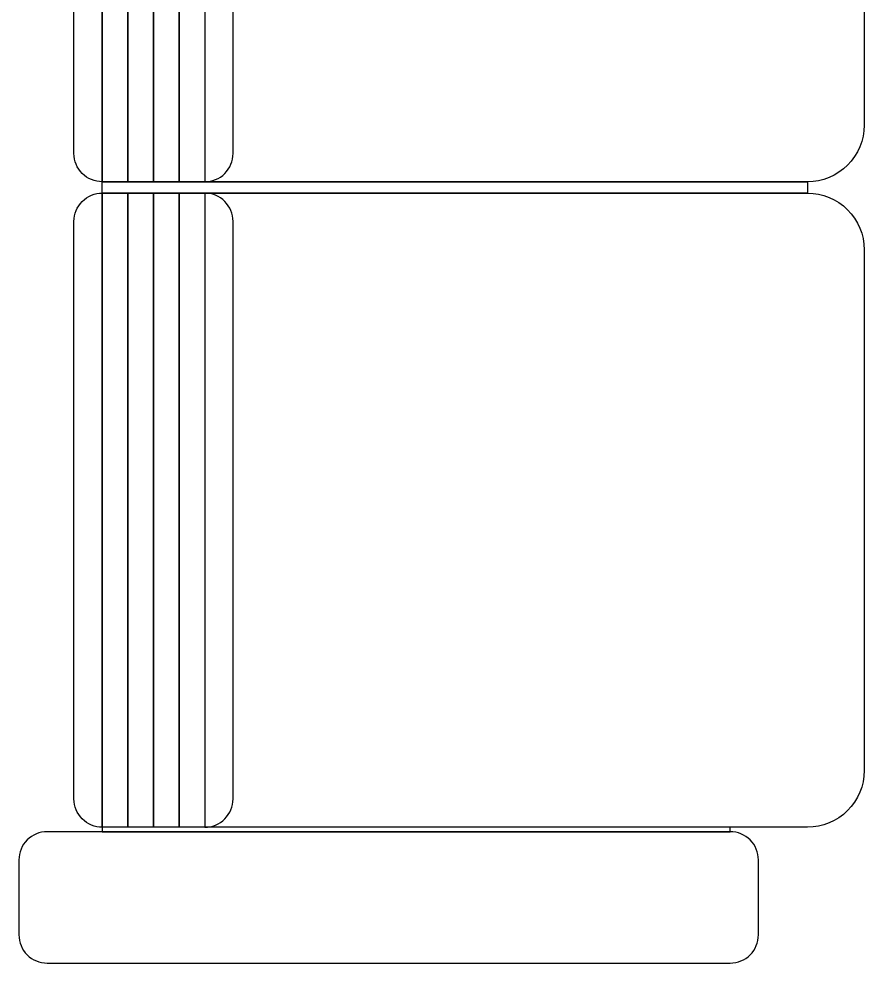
# Model space of a CAD drawing. Header units: metres. Extents: x -22 to 564, y 0 to 143.
# Drawn here: x 238.678 to 239.478, y 41.013 to 41.906 of the extents above; entities that cross this region are included whole.
import ezdxf

# ---------------------------------------------------------------- set-up
doc = ezdxf.new("R2010")
doc.units = ezdxf.units.M
doc.layers.add('XREF 2N NEURO-ONCOLOGIA$0$MOBILIARIO', color=161, linetype='Continuous')

# ---------------------------------------------------------------- blocks, each defined once
blk = doc.blocks.new('XREF 2N NEURO-ONCOLOGIA$0$XR-00$0$18360329')
at = {"layer": 'XREF 2N NEURO-ONCOLOGIA$0$MOBILIARIO'}
for points in [[(0.92563, -0.62107), (0.92563, 0.02536, -0.414214), (0.95242, 0.05214), (1.02321, 0.05214, -0.414214), (1.05, 0.02536), (1.05, -0.62107, -0.414214), (1.02321, -0.64786), (0.95242, -0.64786, -0.414214)], [(0.28393, 0), (-0.28393, 0, 0.414214), (-0.31072, -0.02679), (0.31072, -0.02679, 0.414214)], [(0.89464, 0), (0.34822, 0, 0.414214), (0.32143, -0.02679), (0.92143, -0.02679, 0.414214)], [(0.31072, -0.12379, -0.414214), (0.28393, -0.15057), (0, -0.15057), (-0.28393, -0.15057, -0.414212), (-0.31072, -0.12379), (-0.31071, -0.69428, 0.414212), (-0.25714, -0.74786), (0, -0.74786), (0.25714, -0.74786, 0.414214), (0.31072, -0.69428)], [(0.92143, -0.12379, -0.414214), (0.89464, -0.15057), (0.34822, -0.15057, -0.414214), (0.32143, -0.12379), (0.32143, -0.69428, 0.414214), (0.375, -0.74786), (0.86786, -0.74786, 0.414214), (0.92143, -0.69428), (0.92143, -0.62107), (0.92143, -0.12379)]]:
    blk.add_lwpolyline(points, format="xyb", close=True, dxfattribs=at)
for points in [[(0.31072, -0.02679), (-0.31072, -0.02679), (-0.31072, -0.05104), (0.31072, -0.05104)], [(0.31072, -0.69428), (0.32143, -0.69428), (0.32143, -0.02679), (0.31072, -0.02679)], [(0.92143, -0.02679), (0.32143, -0.02679), (0.32143, -0.05104), (0.92143, -0.05104)], [(0.92563, -0.62107), (0.92143, -0.62107), (0.92143, -0.02679), (0.92563, -0.02679)], [(0.31072, -0.05104), (-0.31072, -0.05104), (-0.31072, -0.07529), (0.31072, -0.07529)], [(0.92143, -0.05104), (0.32143, -0.05104), (0.32143, -0.07529), (0.92143, -0.07529)], [(0.31072, -0.07529), (-0.31072, -0.07529), (-0.31072, -0.09954), (0.31072, -0.09954)], [(0.92143, -0.07529), (0.32143, -0.07529), (0.32143, -0.09954), (0.92143, -0.09954)], [(0.31072, -0.09954), (-0.31072, -0.09954), (-0.31072, -0.12379), (0.31072, -0.12379)], [(0.92143, -0.09954), (0.32143, -0.09954), (0.32143, -0.12379), (0.92143, -0.12379)]]:
    blk.add_lwpolyline(points, close=True, dxfattribs=at)
blk.add_lwpolyline([(-0.31072, -0.12379), (0.31072, -0.12379, -0.198912), (0.30287, -0.14273, -0.198912), (0.28393, -0.15057), (-0.28393, -0.15057, -0.414212), (-0.31072, -0.12379, -0.198912)], format="xyb", dxfattribs=at)
blk = doc.blocks.new('XREF 2N NEURO-ONCOLOGIA')
at = {"layer": 'XREF 2N NEURO-ONCOLOGIA$0$MOBILIARIO', "xscale": -1.000021560058902, "yscale": 1.000021560058902, "zscale": 1.000021560058902}
blk.add_blockref('XREF 2N NEURO-ONCOLOGIA$0$XR-00$0$18360329', (8.61167, 8.31099), dxfattribs=at)

msp = doc.modelspace()

# ---------------------------------------------------------------- block references
at = {"rotation": 90}
msp.add_blockref('XREF 2N NEURO-ONCOLOGIA', (247.04125, 33.45112), dxfattribs=at)

doc.saveas('drawing.dxf')
